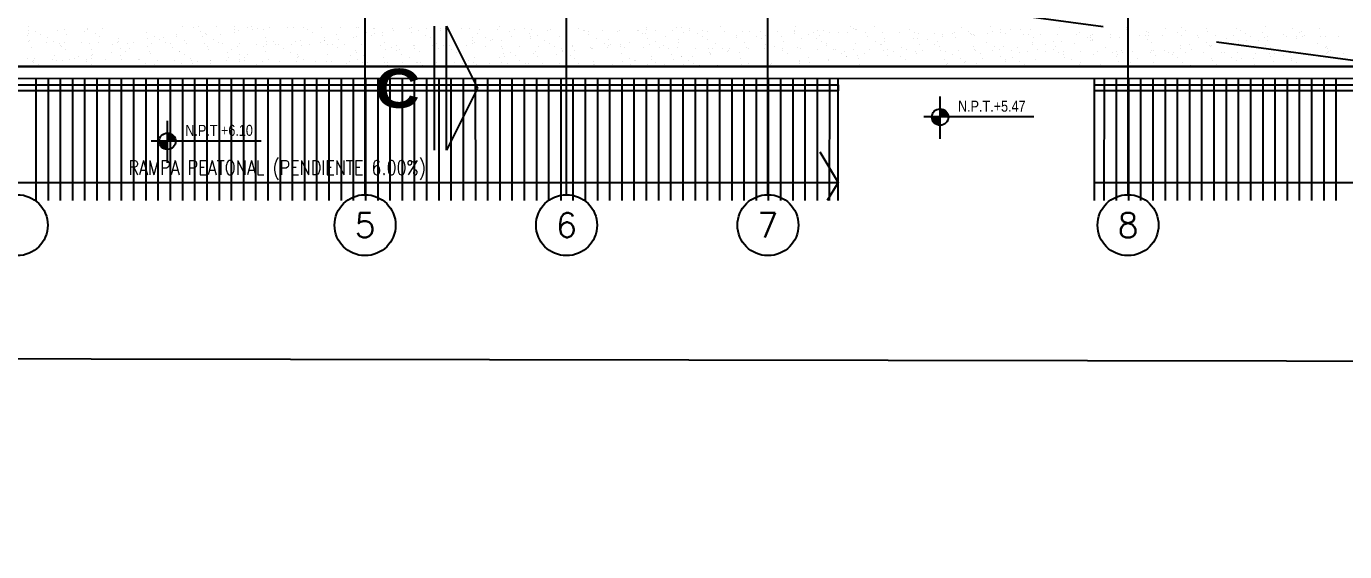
# Model space of a CAD drawing. Header units: millimetres. Extents: x -3 to 53, y -269 to 39.
# Drawn here: x 6 to 16.8, y 16.52 to 20.83 of the extents above; entities that cross this region are included whole.
import ezdxf
from ezdxf.enums import TextEntityAlignment as Align
from ezdxf.xclip import XClip

# ---------------------------------------------------------------- set-up
doc = ezdxf.new("R2010")
doc.units = ezdxf.units.MM
doc.header["$LTSCALE"] = 15
doc.header["$XCLIPFRAME"] = 2
for name, pattern in [('ACAD_ISO07W100', [3, 0, -3]), ('CENTER', [2, 1.25, -0.25, 0.25, -0.25]), ('HIDDEN2', [0.1875, 0.125, -0.0625]), ('PHANTOM', [63.5, 31.75, -6.35, 6.35, -6.35, 6.35, -6.35]), ('PHANTOM2', [1.25, 0.625, -0.125, 0.125, -0.125, 0.125, -0.125])]:
    doc.linetypes.add(name, pattern=pattern)
doc.layers.get('0').update_dxf_attribs({"color": 250})
for name, color, linetype in [('A-CORTE', 250, 'CENTER'), ('A-EJES', 251, 'PHANTOM'), ('A-MURO BAJO', 251, 'Continuous'), ('A-NIVELES-NPT', 252, 'Continuous'), ('A-PROYECCIONES', 250, 'HIDDEN2'), ('A_50_TextoAmbiente', 252, 'Continuous'), ('DLP_VERDE', 250, 'Continuous'), ('L13 Texto Grande', 150, 'Continuous')]:
    doc.layers.add(name, color=color, linetype=linetype)
doc.layers.add('A-MUROS', color=252, linetype='Continuous', lineweight=30)
doc.styles.add('R160-75', font='', dxfattribs={"height": 0.6})
doc.styles.add('R80', font='ARIALN.TTF', dxfattribs={"height": 2.03})
doc.styles.add('ROMANS', font='romans.shx', dxfattribs={"width": 0.8})
doc.styles.get('R160-75').set_extended_font_data('Arial Black', bold=True)

# ---------------------------------------------------------------- blocks, each defined once
blk = doc.blocks.new('A$C9f73720c')
for p, q in [((58.569, 95.83, 0), (61.153, 104.294, 0)), ((55.372, 85.357, 0), (57.956, 93.821, 0))]:
    blk.add_line(p, q)
at = {"linetype": 'Continuous'}
for p, q in [((58.333, 97.969, 0), (59.959, 97.473, 0)), ((58.304, 97.873, 0), (59.93, 97.377, 0)), ((58.275, 97.778, 0), (59.901, 97.281, 0)), ((58.245, 97.682, 0), (59.871, 97.186, 0)), ((58.216, 97.586, 0), (59.842, 97.09, 0)), ((58.187, 97.491, 0), (59.813, 96.994, 0)), ((58.158, 97.395, 0), (59.784, 96.899, 0)), ((58.099, 97.204, 0), (59.725, 96.707, 0)), ((58.129, 97.299, 0), (59.755, 96.803, 0)), ((58.07, 97.108, 0), (59.696, 96.612, 0)), ((58.041, 97.012, 0), (59.667, 96.516, 0)), ((58.012, 96.917, 0), (59.638, 96.42, 0)), ((57.983, 96.821, 0), (59.609, 96.325, 0)), ((57.953, 96.726, 0), (59.579, 96.229, 0)), ((57.924, 96.63, 0), (59.55, 96.134, 0)), ((57.866, 96.439, 0), (59.492, 95.942, 0)), ((57.895, 96.534, 0), (59.521, 96.038, 0)), ((57.837, 96.343, 0), (59.463, 95.847, 0)), ((57.808, 96.247, 0), (59.433, 95.751, 0)), ((57.778, 96.152, 0), (59.404, 95.655, 0)), ((57.121, 94, 0), (58.747, 93.503, 0)), ((57.092, 93.904, 0), (58.718, 93.408, 0)), ((57.063, 93.808, 0), (58.689, 93.312, 0)), ((57.034, 93.713, 0), (58.66, 93.216, 0)), ((57.005, 93.617, 0), (58.631, 93.121, 0)), ((56.946, 93.426, 0), (58.572, 92.929, 0)), ((56.975, 93.521, 0), (58.601, 93.025, 0)), ((56.917, 93.33, 0), (58.543, 92.834, 0)), ((56.888, 93.235, 0), (58.514, 92.738, 0)), ((56.859, 93.139, 0), (58.485, 92.643, 0)), ((56.829, 93.043, 0), (58.455, 92.547, 0)), ((56.8, 92.948, 0), (58.426, 92.451, 0)), ((56.771, 92.852, 0), (58.397, 92.356, 0)), ((56.713, 92.661, 0), (58.339, 92.164, 0)), ((56.742, 92.756, 0), (58.368, 92.26, 0)), ((56.683, 92.565, 0), (58.309, 92.069, 0)), ((56.654, 92.469, 0), (58.28, 91.973, 0)), ((56.625, 92.374, 0), (58.251, 91.877, 0)), ((56.596, 92.278, 0), (58.222, 91.782, 0)), ((56.567, 92.182, 0), (58.193, 91.686, 0)), ((56.537, 92.087, 0), (58.163, 91.59, 0)), ((56.508, 91.991, 0), (58.134, 91.495, 0)), ((56.45, 91.8, 0), (58.076, 91.304, 0)), ((56.479, 91.896, 0), (58.105, 91.399, 0)), ((56.421, 91.704, 0), (58.047, 91.208, 0)), ((56.391, 91.609, 0), (58.017, 91.112, 0)), ((56.362, 91.513, 0), (57.988, 91.017, 0)), ((56.333, 91.417, 0), (57.959, 90.921, 0)), ((56.304, 91.322, 0), (57.93, 90.825, 0)), ((56.275, 91.226, 0), (57.901, 90.73, 0)), ((56.245, 91.13, 0), (57.871, 90.634, 0)), ((56.187, 90.939, 0), (57.813, 90.443, 0)), ((56.216, 91.035, 0), (57.842, 90.538, 0)), ((56.158, 90.843, 0), (57.784, 90.347, 0)), ((56.129, 90.748, 0), (57.755, 90.251, 0)), ((56.099, 90.652, 0), (57.725, 90.156, 0)), ((56.07, 90.557, 0), (57.696, 90.06, 0)), ((56.041, 90.461, 0), (57.667, 89.965, 0)), ((56.012, 90.365, 0), (57.638, 89.869, 0)), ((55.983, 90.27, 0), (57.609, 89.773, 0)), ((55.924, 90.078, 0), (57.55, 89.582, 0)), ((55.954, 90.174, 0), (57.579, 89.678, 0)), ((55.895, 89.983, 0), (57.521, 89.486, 0)), ((55.866, 89.887, 0), (57.492, 89.391, 0)), ((55.837, 89.791, 0), (57.463, 89.295, 0)), ((55.808, 89.696, 0), (57.434, 89.199, 0)), ((55.778, 89.6, 0), (57.404, 89.104, 0)), ((55.749, 89.504, 0), (57.375, 89.008, 0)), ((55.691, 89.313, 0), (57.317, 88.817, 0)), ((55.72, 89.409, 0), (57.346, 88.912, 0)), ((55.662, 89.218, 0), (57.288, 88.721, 0)), ((55.632, 89.122, 0), (57.258, 88.626, 0)), ((55.603, 89.026, 0), (57.229, 88.53, 0)), ((55.574, 88.931, 0), (57.2, 88.434, 0)), ((55.545, 88.835, 0), (57.171, 88.339, 0)), ((55.516, 88.739, 0), (57.142, 88.243, 0)), ((55.486, 88.644, 0), (57.112, 88.147, 0)), ((55.428, 88.452, 0), (57.054, 87.956, 0)), ((55.457, 88.548, 0), (57.083, 88.052, 0)), ((55.399, 88.357, 0), (57.025, 87.86, 0)), ((55.37, 88.261, 0), (56.996, 87.765, 0)), ((55.34, 88.165, 0), (56.966, 87.669, 0)), ((55.311, 88.07, 0), (56.937, 87.573, 0)), ((55.282, 87.974, 0), (56.908, 87.478, 0)), ((55.253, 87.879, 0), (56.879, 87.382, 0)), ((55.224, 87.783, 0), (56.85, 87.287, 0))]:
    blk.add_line(p, q, dxfattribs=at)
at = {"extrusion": (-3.59203e-08, 1.08614e-08, 1), "elevation": -0.253}
for points in [[(57.803, 96.063), (60.387, 104.528), (60.435, 104.513), (57.851, 96.049)], [(54.606, 85.59), (57.19, 94.055), (57.238, 94.04), (54.654, 85.576)]]:
    blk.add_lwpolyline(points, close=True, dxfattribs=at)
at = {"layer": 'A-MURO BAJO'}
for p, q in [((60.594, 105.719, 0), (54.075, 84.364, 0)), ((60.339, 104.542, 0), (54.157, 84.29, 0)), ((59.382, 95.581, 0), (57.756, 96.078, 0)), ((58.769, 93.573, 0), (57.143, 94.069, 0))]:
    blk.add_line(p, q, dxfattribs=at)
at = {"layer": 'A-PROYECCIONES'}
for p, q in [((57.916, 84.03, 0), (65.947, 129.074, 0)), ((51.892, 84.341, 0), (70.817, 125.577, 0))]:
    blk.add_line(p, q, dxfattribs=at)
at = {"layer": 'A-PROYECCIONES', "linetype": 'Continuous'}
for p, q in [((57.673, 93.751, 0), (57.956, 93.821, 0)), ((57.956, 93.821, 0), (58.151, 93.605, 0))]:
    blk.add_line(p, q, dxfattribs=at)
at = {"layer": 'DLP_VERDE'}
blk.add_line((54.075, 84.364), (60.585, 105.69), dxfattribs=at)
at = {"layer": 'DLP_VERDE', "linetype": 'Continuous'}
for p, q in [((58.013, 98.093), (58.013, 98.093)), ((58.156, 98.085), (58.156, 98.085)), ((58.189, 98.072), (58.189, 98.072)), ((57.9, 97.961), (57.9, 97.961)), ((57.976, 97.991), (57.976, 97.991)), ((58.06, 97.968), (58.06, 97.968)), ((58.065, 97.959), (58.065, 97.959)), ((58.08, 97.977), (58.08, 97.977)), ((58.099, 97.99), (58.099, 97.99)), ((58.103, 97.974), (58.103, 97.974)), ((58.105, 97.97), (58.105, 97.97)), ((58.116, 97.956), (58.116, 97.956)), ((58.222, 97.959), (58.222, 97.959)), ((57.967, 97.949), (57.967, 97.949)), ((58.011, 97.909), (58.011, 97.909)), ((57.833, 97.746), (57.833, 97.746)), ((57.878, 97.811), (57.878, 97.811)), ((57.887, 97.796), (57.887, 97.796)), ((57.906, 97.76), (57.906, 97.76)), ((57.921, 97.827), (57.921, 97.827)), ((57.924, 97.811), (57.924, 97.811)), ((57.928, 97.757), (57.928, 97.757)), ((58.047, 97.741), (58.047, 97.741)), ((58.07, 97.812), (58.07, 97.812)), ((58.087, 97.82), (58.087, 97.82)), ((57.86, 97.661), (57.86, 97.661)), ((57.883, 97.682), (57.883, 97.682)), ((58.02, 97.668), (58.02, 97.668)), ((58.027, 97.674), (58.027, 97.674)), ((58.065, 97.67), (58.065, 97.67)), ((58.08, 97.663), (58.08, 97.663)), ((58.114, 97.694), (58.114, 97.694)), ((58.151, 97.728), (58.151, 97.728)), ((57.754, 97.54), (57.754, 97.54)), ((57.838, 97.538), (57.838, 97.538)), ((57.873, 97.524), (57.873, 97.524)), ((57.936, 97.531), (57.936, 97.531)), ((57.986, 97.545), (57.986, 97.545)), ((58.026, 97.614), (58.026, 97.614)), ((58.047, 97.519), (58.047, 97.519)), ((57.794, 97.508), (57.794, 97.508)), ((57.838, 97.51), (57.838, 97.51)), ((57.848, 97.451), (57.848, 97.451)), ((57.902, 97.5), (57.902, 97.5)), ((57.977, 97.511), (57.977, 97.511)), ((57.999, 97.508), (57.999, 97.508)), ((57.699, 97.307), (57.699, 97.307)), ((57.724, 97.337), (57.724, 97.337)), ((57.758, 97.368), (57.758, 97.368)), ((57.794, 97.4), (57.794, 97.4)), ((57.82, 97.36), (57.82, 97.36)), ((57.941, 97.401), (57.941, 97.401)), ((57.98, 97.367), (57.98, 97.367)), ((58.025, 97.369), (58.025, 97.369)), ((57.754, 97.271), (57.754, 97.271)), ((57.754, 97.208), (57.754, 97.208)), ((57.798, 97.21), (57.798, 97.21)), ((57.803, 97.293), (57.803, 97.293)), ((57.825, 97.29), (57.825, 97.29)), ((57.897, 97.263), (57.897, 97.263)), ((57.917, 97.204), (57.917, 97.204)), ((57.944, 97.275), (57.944, 97.275)), ((57.951, 97.236), (57.951, 97.236)), ((57.708, 97.127), (57.708, 97.127)), ((57.856, 97.134), (57.856, 97.134)), ((57.863, 97.155), (57.863, 97.155)), ((57.629, 97.076), (57.629, 97.076)), ((57.651, 97.073), (57.651, 97.073)), ((57.665, 96.989), (57.665, 96.989)), ((57.685, 96.992), (57.685, 96.992)), ((57.739, 97.041), (57.739, 97.041)), ((57.77, 97.058), (57.77, 97.058)), ((57.773, 97.072), (57.773, 97.072)), ((57.78, 97.06), (57.78, 97.06)), ((57.811, 96.99), (57.811, 96.99)), ((57.874, 97.044), (57.874, 97.044)), ((57.896, 97.041), (57.896, 97.041)), ((57.94, 97.067), (57.94, 97.067)), ((57.561, 96.878), (57.561, 96.878)), ((57.595, 96.909), (57.595, 96.909)), ((57.714, 96.908), (57.714, 96.908)), ((57.758, 96.91), (57.758, 96.91)), ((57.596, 96.84), (57.596, 96.84)), ((57.624, 96.861), (57.624, 96.861)), ((57.7, 96.827), (57.7, 96.827)), ((57.722, 96.824), (57.722, 96.824)), ((57.768, 96.852), (57.768, 96.852)), ((57.788, 96.777), (57.788, 96.777)), ((57.841, 96.808), (57.841, 96.808)), ((57.878, 96.859), (57.878, 96.859)), ((57.532, 96.75), (57.532, 96.75)), ((57.579, 96.716), (57.579, 96.716)), ((57.7, 96.696), (57.7, 96.696)), ((57.727, 96.723), (57.727, 96.723)), ((57.74, 96.759), (57.74, 96.759)), ((57.754, 96.745), (57.754, 96.745)), ((57.514, 96.6), (57.514, 96.6)), ((57.526, 96.609), (57.526, 96.609)), ((57.535, 96.579), (57.535, 96.579)), ((57.548, 96.607), (57.548, 96.607)), ((57.576, 96.582), (57.576, 96.582)), ((57.61, 96.614), (57.61, 96.614)), ((57.667, 96.591), (57.667, 96.591)), ((57.674, 96.607), (57.674, 96.607)), ((57.682, 96.579), (57.682, 96.579)), ((57.718, 96.609), (57.718, 96.609)), ((57.771, 96.577), (57.771, 96.577)), ((57.793, 96.574), (57.793, 96.574)), ((57.432, 96.451), (57.432, 96.451)), ((57.447, 96.448), (57.447, 96.448)), ((57.492, 96.45), (57.492, 96.45)), ((57.495, 96.45), (57.495, 96.45)), ((57.522, 96.533), (57.522, 96.533)), ((57.638, 96.442), (57.638, 96.442)), ((57.701, 96.459), (57.701, 96.459)), ((57.492, 96.374), (57.492, 96.374)), ((57.596, 96.36), (57.596, 96.36)), ((57.618, 96.357), (57.618, 96.357)), ((57.715, 96.4), (57.715, 96.4)), ((57.449, 96.306), (57.449, 96.306)), ((57.474, 96.3), (57.474, 96.3)), ((57.537, 96.237), (57.537, 96.237)), ((57.591, 96.286), (57.591, 96.286)), ((57.597, 96.313), (57.597, 96.313)), ((57.625, 96.318), (57.625, 96.318)), ((57.634, 96.307), (57.634, 96.307)), ((57.678, 96.309), (57.678, 96.309)), ((57.406, 96.168), (57.406, 96.168)), ((57.407, 96.148), (57.407, 96.148)), ((57.413, 96.123), (57.413, 96.123)), ((57.422, 96.143), (57.422, 96.143)), ((57.444, 96.14), (57.444, 96.14)), ((57.447, 96.155), (57.447, 96.155)), ((57.452, 96.15), (57.452, 96.15)), ((57.552, 96.169), (57.552, 96.169)), ((57.563, 96.124), (57.563, 96.124)), ((57.661, 96.159), (57.661, 96.159)), ((57.359, 96.074), (57.359, 96.074)), ((57.365, 96.039), (57.365, 96.039)), ((57.509, 96.031), (57.509, 96.031)), ((57.594, 96.007), (57.594, 96.007)), ((57.27, 95.923), (57.27, 95.923)), ((57.389, 95.907), (57.389, 95.907)), ((57.434, 96), (57.434, 96)), ((57.468, 95.902), (57.468, 95.902)), ((57.552, 95.941), (57.552, 95.941)), ((57.606, 95.991), (57.606, 95.991)), ((57.32, 95.895), (57.32, 95.895)), ((57.367, 95.847), (57.367, 95.847)), ((57.412, 95.849), (57.412, 95.849)), ((57.428, 95.828), (57.428, 95.828)), ((57.462, 95.859), (57.462, 95.859)), ((57.493, 95.893), (57.493, 95.893)), ((57.515, 95.89), (57.515, 95.89)), ((57.215, 95.69), (57.215, 95.69)), ((57.276, 95.757), (57.276, 95.757)), ((57.284, 95.696), (57.284, 95.696)), ((57.374, 95.778), (57.374, 95.778)), ((57.394, 95.699), (57.394, 95.699)), ((57.422, 95.758), (57.422, 95.758)), ((57.196, 95.615), (57.196, 95.615)), ((57.236, 95.628), (57.236, 95.628)), ((57.25, 95.664), (57.25, 95.664)), ((57.319, 95.676), (57.319, 95.676)), ((57.341, 95.673), (57.341, 95.673)), ((57.379, 95.62), (57.379, 95.62)), ((57.46, 95.658), (57.46, 95.658)), ((57.168, 95.54), (57.168, 95.54)), ((57.19, 95.484), (57.19, 95.484)), ((57.327, 95.547), (57.327, 95.547)), ((57.338, 95.491), (57.338, 95.491)), ((57.372, 95.549), (57.372, 95.549)), ((57.389, 95.483), (57.389, 95.483)), ((57.443, 95.532), (57.443, 95.532)), ((57.477, 95.563), (57.477, 95.563)), ((57.101, 95.388), (57.101, 95.388)), ((57.145, 95.459), (57.145, 95.459)), ((57.145, 95.39), (57.145, 95.39)), ((57.167, 95.456), (57.167, 95.456)), ((57.265, 95.369), (57.265, 95.369)), ((57.286, 95.44), (57.286, 95.44)), ((57.3, 95.4), (57.3, 95.4)), ((57.354, 95.399), (57.354, 95.399)), ((57.39, 95.427), (57.39, 95.427)), ((57.412, 95.424), (57.412, 95.424)), ((57.147, 95.346), (57.147, 95.346)), ((57.211, 95.319), (57.211, 95.319)), ((57.293, 95.347), (57.293, 95.347)), ((57.033, 95.156), (57.033, 95.156)), ((57.087, 95.206), (57.087, 95.206)), ((57.106, 95.217), (57.106, 95.217)), ((57.112, 95.223), (57.112, 95.223)), ((57.122, 95.237), (57.122, 95.237)), ((57.128, 95.24), (57.128, 95.24)), ((57.216, 95.21), (57.216, 95.21)), ((57.238, 95.207), (57.238, 95.207)), ((57.25, 95.209), (57.25, 95.209)), ((57.287, 95.247), (57.287, 95.247)), ((57.332, 95.248), (57.332, 95.248)), ((57.357, 95.191), (57.357, 95.191)), ((57.061, 95.087), (57.061, 95.087)), ((57.061, 95.073), (57.061, 95.073)), ((57.105, 95.089), (57.105, 95.089)), ((57.209, 95.08), (57.209, 95.08)), ((57.28, 95.073), (57.28, 95.073)), ((57.314, 95.098), (57.314, 95.098)), ((57.315, 95.104), (57.315, 95.104)), ((57.017, 94.935), (57.017, 94.935)), ((57.042, 94.992), (57.042, 94.992)), ((57.064, 94.989), (57.064, 94.989)), ((57.088, 94.939), (57.088, 94.939)), ((57.137, 94.941), (57.137, 94.941)), ((57.163, 94.936), (57.163, 94.936)), ((57.183, 94.974), (57.183, 94.974)), ((57.226, 95.024), (57.226, 95.024)), ((57.247, 94.946), (57.247, 94.946)), ((57.287, 94.96), (57.287, 94.96)), ((57.292, 94.948), (57.292, 94.948)), ((57.309, 94.957), (57.309, 94.957)), ((57.048, 94.861), (57.048, 94.861)), ((57.102, 94.91), (57.102, 94.91)), ((56.924, 94.747), (56.924, 94.747)), ((56.959, 94.778), (56.959, 94.778)), ((56.977, 94.807), (56.977, 94.807)), ((57.008, 94.757), (57.008, 94.757)), ((57.021, 94.787), (57.021, 94.787)), ((57.065, 94.789), (57.065, 94.789)), ((57.112, 94.743), (57.112, 94.743)), ((57.12, 94.798), (57.12, 94.798)), ((57.134, 94.74), (57.134, 94.74)), ((56.931, 94.662), (56.931, 94.662)), ((57.048, 94.639), (57.048, 94.639)), ((57.079, 94.67), (57.079, 94.67)), ((57.117, 94.614), (57.117, 94.614)), ((57.152, 94.646), (57.152, 94.646)), ((57.207, 94.646), (57.207, 94.646)), ((56.888, 94.525), (56.888, 94.525)), ((56.938, 94.526), (56.938, 94.526)), ((56.96, 94.523), (56.96, 94.523)), ((57.034, 94.525), (57.034, 94.525)), ((57.063, 94.565), (57.063, 94.565)), ((57.079, 94.507), (57.079, 94.507)), ((56.821, 94.48), (56.821, 94.48)), ((56.847, 94.396), (56.847, 94.396)), ((56.886, 94.402), (56.886, 94.402)), ((56.939, 94.451), (56.939, 94.451)), ((56.974, 94.483), (56.974, 94.483)), ((56.981, 94.487), (56.981, 94.487)), ((56.99, 94.388), (56.99, 94.388)), ((57.025, 94.489), (57.025, 94.489)), ((56.761, 94.288), (56.761, 94.288)), ((56.786, 94.306), (56.786, 94.306)), ((56.796, 94.32), (56.796, 94.32)), ((56.799, 94.329), (56.799, 94.329)), ((56.905, 94.29), (56.905, 94.29)), ((57.008, 94.338), (57.008, 94.338)), ((56.781, 94.179), (56.781, 94.179)), ((56.802, 94.252), (56.802, 94.252)), ((56.941, 94.186), (56.941, 94.186)), ((56.95, 94.259), (56.95, 94.259)), ((56.985, 94.188), (56.985, 94.188)), ((56.989, 94.187), (56.989, 94.187)), ((57.009, 94.276), (57.009, 94.276)), ((57.031, 94.273), (57.031, 94.273)), ((57.078, 94.269), (57.078, 94.269)), ((56.731, 94.073), (56.731, 94.073)), ((56.758, 94.114), (56.758, 94.114)), ((56.901, 94.106), (56.901, 94.106)), ((56.904, 94.115), (56.904, 94.115)), ((56.954, 94.155), (56.954, 94.155)), ((57.053, 94.122), (57.053, 94.122)), ((56.714, 94.027), (56.714, 94.027)), ((56.717, 93.985), (56.717, 93.985)), ((56.759, 94.029), (56.759, 94.029)), ((56.776, 93.992), (56.776, 93.992)), ((56.811, 94.024), (56.811, 94.024)), ((56.835, 94.059), (56.835, 94.059)), ((56.857, 94.056), (56.857, 94.056)), ((56.861, 93.977), (56.861, 93.977)), ((56.968, 94.038), (56.968, 94.038)), ((56.976, 94.04), (56.976, 94.04)), ((57.007, 93.977), (57.007, 93.977)), ((56.633, 93.861), (56.633, 93.861)), ((56.723, 93.943), (56.723, 93.943)), ((56.741, 93.879), (56.741, 93.879)), ((56.82, 93.848), (56.82, 93.848)), ((56.901, 93.886), (56.901, 93.886)), ((56.945, 93.888), (56.945, 93.888)), ((56.969, 93.86), (56.969, 93.86)), ((56.661, 93.842), (56.661, 93.842)), ((56.672, 93.841), (56.672, 93.841)), ((56.683, 93.839), (56.683, 93.839)), ((56.802, 93.823), (56.802, 93.823)), ((56.906, 93.81), (56.906, 93.81)), ((56.916, 93.81), (56.916, 93.81)), ((56.928, 93.807), (56.928, 93.807)), ((56.964, 93.84), (56.964, 93.84)), ((56.629, 93.703), (56.629, 93.703)), ((56.674, 93.727), (56.674, 93.727)), ((56.719, 93.729), (56.719, 93.729)), ((56.738, 93.647), (56.738, 93.647)), ((56.775, 93.704), (56.775, 93.704)), ((56.791, 93.696), (56.791, 93.696)), ((56.826, 93.728), (56.826, 93.728)), ((56.923, 93.711), (56.923, 93.711)), ((56.928, 93.738), (56.928, 93.738)), ((56.588, 93.574), (56.588, 93.574)), ((56.613, 93.533), (56.613, 93.533)), ((56.628, 93.606), (56.628, 93.606)), ((56.648, 93.565), (56.648, 93.565)), ((56.701, 93.578), (56.701, 93.578)), ((56.731, 93.566), (56.731, 93.566)), ((56.732, 93.592), (56.732, 93.592)), ((56.754, 93.589), (56.754, 93.589)), ((56.861, 93.585), (56.861, 93.585)), ((56.873, 93.574), (56.873, 93.574)), ((56.878, 93.567), (56.878, 93.567)), ((56.543, 93.43), (56.543, 93.43)), ((56.56, 93.484), (56.56, 93.484)), ((56.634, 93.426), (56.634, 93.426)), ((56.679, 93.428), (56.679, 93.428)), ((56.691, 93.437), (56.691, 93.437)), ((56.834, 93.429), (56.834, 93.429)), ((56.841, 93.432), (56.841, 93.432)), ((56.557, 93.375), (56.557, 93.375)), ((56.58, 93.372), (56.58, 93.372)), ((56.699, 93.357), (56.699, 93.357)), ((56.753, 93.351), (56.753, 93.351)), ((56.803, 93.343), (56.803, 93.343)), ((56.806, 93.401), (56.806, 93.401)), ((56.452, 93.269), (56.452, 93.269)), ((56.499, 93.292), (56.499, 93.292)), ((56.628, 93.238), (56.628, 93.238)), ((56.645, 93.293), (56.645, 93.293)), ((56.661, 93.278), (56.661, 93.278)), ((56.663, 93.269), (56.663, 93.269)), ((56.794, 93.3), (56.794, 93.3)), ((56.435, 93.119), (56.435, 93.119)), ((56.458, 93.163), (56.458, 93.163)), ((56.485, 93.106), (56.485, 93.106)), ((56.524, 93.139), (56.524, 93.139)), ((56.575, 93.188), (56.575, 93.188)), ((56.594, 93.126), (56.594, 93.126)), ((56.602, 93.155), (56.602, 93.155)), ((56.628, 93.126), (56.628, 93.126)), ((56.639, 93.128), (56.639, 93.128)), ((56.65, 93.123), (56.65, 93.123)), ((56.748, 93.156), (56.748, 93.156)), ((56.397, 93.025), (56.397, 93.025)), ((56.413, 93.019), (56.413, 93.019)), ((56.45, 93.075), (56.45, 93.075)), ((56.561, 93.026), (56.561, 93.026)), ((56.705, 93.018), (56.705, 93.018)), ((56.35, 92.922), (56.35, 92.922)), ((56.368, 92.967), (56.368, 92.967)), ((56.37, 92.882), (56.37, 92.882)), ((56.412, 92.969), (56.412, 92.969)), ((56.454, 92.908), (56.454, 92.908)), ((56.476, 92.906), (56.476, 92.906)), ((56.516, 92.882), (56.516, 92.882)), ((56.59, 92.893), (56.59, 92.893)), ((56.595, 92.89), (56.595, 92.89)), ((56.621, 92.978), (56.621, 92.978)), ((56.643, 92.942), (56.643, 92.942)), ((56.664, 92.889), (56.664, 92.889)), ((56.678, 92.973), (56.678, 92.973)), ((56.395, 92.818), (56.395, 92.818)), ((56.465, 92.779), (56.465, 92.779)), ((56.5, 92.81), (56.5, 92.81)), ((56.554, 92.825), (56.554, 92.825)), ((56.599, 92.827), (56.599, 92.827)), ((56.28, 92.691), (56.28, 92.691)), ((56.302, 92.688), (56.302, 92.688)), ((56.328, 92.666), (56.328, 92.666)), ((56.329, 92.753), (56.329, 92.753)), ((56.372, 92.668), (56.372, 92.668)), ((56.412, 92.73), (56.412, 92.73)), ((56.421, 92.673), (56.421, 92.673)), ((56.472, 92.744), (56.472, 92.744)), ((56.525, 92.659), (56.525, 92.659)), ((56.581, 92.677), (56.581, 92.677)), ((56.619, 92.745), (56.619, 92.745)), ((56.283, 92.609), (56.283, 92.609)), ((56.288, 92.616), (56.288, 92.616)), ((56.322, 92.647), (56.322, 92.647)), ((56.432, 92.616), (56.432, 92.616)), ((56.547, 92.656), (56.547, 92.656)), ((56.575, 92.607), (56.575, 92.607)), ((56.24, 92.471), (56.24, 92.471)), ((56.247, 92.456), (56.247, 92.456)), ((56.355, 92.518), (56.355, 92.518)), ((56.386, 92.471), (56.386, 92.471)), ((56.481, 92.483), (56.481, 92.483)), ((56.514, 92.525), (56.514, 92.525)), ((56.515, 92.515), (56.515, 92.515)), ((56.535, 92.478), (56.535, 92.478)), ((56.559, 92.527), (56.559, 92.527)), ((56.199, 92.342), (56.199, 92.342)), ((56.288, 92.366), (56.288, 92.366)), ((56.332, 92.368), (56.332, 92.368)), ((56.337, 92.352), (56.337, 92.352)), ((56.351, 92.442), (56.351, 92.442)), ((56.373, 92.439), (56.373, 92.439)), ((56.427, 92.434), (56.427, 92.434)), ((56.489, 92.334), (56.489, 92.334)), ((56.492, 92.423), (56.492, 92.423)), ((56.249, 92.271), (56.249, 92.271)), ((56.303, 92.32), (56.303, 92.32)), ((56.343, 92.334), (56.343, 92.334)), ((56.125, 92.157), (56.125, 92.157)), ((56.154, 92.198), (56.154, 92.198)), ((56.159, 92.188), (56.159, 92.188)), ((56.177, 92.225), (56.177, 92.225)), ((56.199, 92.222), (56.199, 92.222)), ((56.302, 92.205), (56.302, 92.205)), ((56.315, 92.218), (56.315, 92.218)), ((56.318, 92.206), (56.318, 92.206)), ((56.422, 92.192), (56.422, 92.192)), ((56.442, 92.138), (56.442, 92.138)), ((56.444, 92.189), (56.444, 92.189)), ((56.446, 92.197), (56.446, 92.197)), ((56.475, 92.225), (56.475, 92.225)), ((56.088, 92.059), (56.088, 92.059)), ((56.111, 92.06), (56.111, 92.06)), ((56.248, 92.066), (56.248, 92.066)), ((56.257, 92.061), (56.257, 92.061)), ((56.292, 92.067), (56.292, 92.067)), ((56.318, 92.024), (56.318, 92.024)), ((56.352, 92.056), (56.352, 92.056)), ((56.405, 92.068), (56.405, 92.068)), ((56.066, 91.908), (56.066, 91.908)), ((56.07, 91.931), (56.07, 91.931)), ((56.144, 91.989), (56.144, 91.989)), ((56.213, 91.923), (56.213, 91.923)), ((56.248, 91.975), (56.248, 91.975)), ((56.264, 91.975), (56.264, 91.975)), ((56.27, 91.972), (56.27, 91.972)), ((56.275, 91.917), (56.275, 91.917)), ((56.36, 91.924), (56.36, 91.924)), ((56.389, 91.957), (56.389, 91.957)), ((56.086, 91.812), (56.086, 91.812)), ((56.14, 91.861), (56.14, 91.861)), ((56.174, 91.893), (56.174, 91.893)), ((55.996, 91.73), (55.996, 91.73)), ((56.024, 91.787), (56.024, 91.787)), ((56.048, 91.758), (56.048, 91.758)), ((56.073, 91.758), (56.073, 91.758)), ((56.095, 91.755), (56.095, 91.755)), ((56.173, 91.794), (56.173, 91.794)), ((56.208, 91.765), (56.208, 91.765)), ((56.214, 91.739), (56.214, 91.739)), ((56.252, 91.767), (56.252, 91.767)), ((56.316, 91.786), (56.316, 91.786)), ((56.318, 91.726), (56.318, 91.726)), ((55.981, 91.649), (55.981, 91.649)), ((55.982, 91.606), (55.982, 91.606)), ((56.026, 91.608), (56.026, 91.608)), ((56.127, 91.65), (56.127, 91.65)), ((56.189, 91.597), (56.189, 91.597)), ((56.235, 91.617), (56.235, 91.617)), ((56.276, 91.657), (56.276, 91.657)), ((56.279, 91.679), (56.279, 91.679)), ((55.921, 91.538), (55.921, 91.538)), ((55.94, 91.52), (55.94, 91.52)), ((56.04, 91.522), (56.04, 91.522)), ((56.084, 91.512), (56.084, 91.512)), ((56.101, 91.516), (56.101, 91.516)), ((56.144, 91.509), (56.144, 91.509)), ((56.155, 91.565), (56.155, 91.565)), ((56.166, 91.506), (56.166, 91.506)), ((56.23, 91.513), (56.23, 91.513)), ((55.895, 91.376), (55.895, 91.376)), ((55.977, 91.402), (55.977, 91.402)), ((56.008, 91.458), (56.008, 91.458)), ((56.011, 91.434), (56.011, 91.434)), ((56.043, 91.383), (56.043, 91.383)), ((56.168, 91.465), (56.168, 91.465)), ((56.187, 91.375), (56.187, 91.375)), ((56.212, 91.467), (56.212, 91.467)), ((55.866, 91.305), (55.866, 91.305)), ((55.923, 91.353), (55.923, 91.353)), ((55.942, 91.306), (55.942, 91.306)), ((55.97, 91.291), (55.97, 91.291)), ((55.986, 91.307), (55.986, 91.307)), ((55.992, 91.288), (55.992, 91.288)), ((56.111, 91.273), (56.111, 91.273)), ((56.17, 91.27), (56.17, 91.27)), ((56.195, 91.317), (56.195, 91.317)), ((55.851, 91.238), (55.851, 91.238)), ((55.968, 91.157), (55.968, 91.157)), ((55.998, 91.239), (55.998, 91.239)), ((56.116, 91.22), (56.116, 91.22)), ((56.128, 91.164), (56.128, 91.164)), ((56.146, 91.246), (56.146, 91.246)), ((55.796, 91.074), (55.796, 91.074)), ((55.811, 91.11), (55.811, 91.11)), ((55.818, 91.071), (55.818, 91.071)), ((55.937, 91.056), (55.937, 91.056)), ((55.938, 91.057), (55.938, 91.057)), ((55.954, 91.101), (55.954, 91.101)), ((55.992, 91.107), (55.992, 91.107)), ((56.026, 91.138), (56.026, 91.138)), ((56.041, 91.042), (56.041, 91.042)), ((56.063, 91.039), (56.063, 91.039)), ((56.101, 91.102), (56.101, 91.102)), ((55.765, 90.965), (55.765, 90.965)), ((55.814, 90.944), (55.814, 90.944)), ((55.848, 90.975), (55.848, 90.975)), ((55.902, 91.005), (55.902, 91.005)), ((55.914, 90.972), (55.914, 90.972)), ((55.946, 91.007), (55.946, 91.007)), ((56.057, 90.964), (56.057, 90.964)), ((55.719, 90.848), (55.719, 90.848)), ((55.722, 90.828), (55.722, 90.828)), ((55.76, 90.894), (55.76, 90.894)), ((55.763, 90.838), (55.763, 90.838)), ((55.867, 90.825), (55.867, 90.825)), ((55.868, 90.828), (55.868, 90.828)), ((55.928, 90.857), (55.928, 90.857)), ((56.017, 90.835), (56.017, 90.835)), ((56.041, 90.842), (56.041, 90.842)), ((55.889, 90.822), (55.889, 90.822)), ((55.953, 90.762), (55.953, 90.762)), ((56.007, 90.811), (56.007, 90.811)), ((56.008, 90.806), (56.008, 90.806)), ((55.681, 90.699), (55.681, 90.699)), ((55.693, 90.607), (55.693, 90.607)), ((55.702, 90.698), (55.702, 90.698)), ((55.825, 90.691), (55.825, 90.691)), ((55.829, 90.648), (55.829, 90.648)), ((55.862, 90.705), (55.862, 90.705)), ((55.863, 90.679), (55.863, 90.679)), ((55.906, 90.707), (55.906, 90.707)), ((55.971, 90.691), (55.971, 90.691)), ((55.635, 90.546), (55.635, 90.546)), ((55.636, 90.555), (55.636, 90.555)), ((55.679, 90.548), (55.679, 90.548)), ((55.685, 90.516), (55.685, 90.516)), ((55.715, 90.605), (55.715, 90.605)), ((55.775, 90.599), (55.775, 90.599)), ((55.784, 90.562), (55.784, 90.562)), ((55.834, 90.589), (55.834, 90.589)), ((55.888, 90.557), (55.888, 90.557)), ((55.928, 90.553), (55.928, 90.553)), ((55.938, 90.575), (55.938, 90.575)), ((55.96, 90.572), (55.96, 90.572)), ((55.592, 90.417), (55.592, 90.417)), ((55.597, 90.435), (55.597, 90.435)), ((55.651, 90.485), (55.651, 90.485)), ((55.662, 90.397), (55.662, 90.397)), ((55.739, 90.418), (55.739, 90.418)), ((55.822, 90.404), (55.822, 90.404)), ((55.866, 90.406), (55.866, 90.406)), ((55.887, 90.425), (55.887, 90.425)), ((55.552, 90.288), (55.552, 90.288)), ((55.66, 90.372), (55.66, 90.372)), ((55.764, 90.358), (55.764, 90.358)), ((55.786, 90.355), (55.786, 90.355)), ((55.79, 90.303), (55.79, 90.303)), ((55.844, 90.352), (55.844, 90.352)), ((55.878, 90.384), (55.878, 90.384)), ((55.595, 90.245), (55.595, 90.245)), ((55.639, 90.247), (55.639, 90.247)), ((55.666, 90.189), (55.666, 90.189)), ((55.695, 90.28), (55.695, 90.28)), ((55.7, 90.221), (55.7, 90.221)), ((55.842, 90.28), (55.842, 90.28)), ((55.848, 90.256), (55.848, 90.256)), ((55.506, 90.144), (55.506, 90.144)), ((55.589, 90.141), (55.589, 90.141)), ((55.611, 90.138), (55.611, 90.138)), ((55.612, 90.14), (55.612, 90.14)), ((55.622, 90.097), (55.622, 90.097)), ((55.655, 90.151), (55.655, 90.151)), ((55.73, 90.122), (55.73, 90.122)), ((55.782, 90.104), (55.782, 90.104)), ((55.798, 90.143), (55.798, 90.143)), ((55.826, 90.106), (55.826, 90.106)), ((55.463, 90.006), (55.463, 90.006)), ((55.488, 90.026), (55.488, 90.026)), ((55.522, 90.057), (55.522, 90.057)), ((55.609, 90.007), (55.609, 90.007)), ((55.757, 90.014), (55.757, 90.014)), ((55.422, 89.877), (55.422, 89.877)), ((55.437, 89.921), (55.437, 89.921)), ((55.555, 89.945), (55.555, 89.945)), ((55.556, 89.905), (55.556, 89.905)), ((55.566, 89.869), (55.566, 89.869)), ((55.599, 89.947), (55.599, 89.947)), ((55.66, 89.891), (55.66, 89.891)), ((55.681, 89.893), (55.681, 89.893)), ((55.682, 89.888), (55.682, 89.888)), ((55.712, 89.87), (55.712, 89.87)), ((55.715, 89.925), (55.715, 89.925)), ((55.537, 89.762), (55.537, 89.762)), ((55.582, 89.797), (55.582, 89.797)), ((55.627, 89.844), (55.627, 89.844)), ((55.355, 89.637), (55.355, 89.637)), ((55.377, 89.733), (55.377, 89.733)), ((55.382, 89.688), (55.382, 89.688)), ((55.449, 89.681), (55.449, 89.681)), ((55.486, 89.674), (55.486, 89.674)), ((55.503, 89.73), (55.503, 89.73)), ((55.508, 89.671), (55.508, 89.671)), ((55.515, 89.644), (55.515, 89.644)), ((55.525, 89.74), (55.525, 89.74)), ((55.56, 89.646), (55.56, 89.646)), ((55.627, 89.656), (55.627, 89.656)), ((55.669, 89.732), (55.669, 89.732)), ((55.325, 89.567), (55.325, 89.567)), ((55.333, 89.595), (55.333, 89.595)), ((55.359, 89.599), (55.359, 89.599)), ((55.48, 89.596), (55.48, 89.596)), ((55.628, 89.603), (55.628, 89.603)), ((55.642, 89.548), (55.642, 89.548)), ((55.293, 89.466), (55.293, 89.466)), ((55.312, 89.457), (55.312, 89.457)), ((55.333, 89.487), (55.333, 89.487)), ((55.334, 89.454), (55.334, 89.454)), ((55.436, 89.458), (55.436, 89.458)), ((55.453, 89.438), (55.453, 89.438)), ((55.518, 89.434), (55.518, 89.434)), ((55.542, 89.496), (55.542, 89.496)), ((55.552, 89.466), (55.552, 89.466)), ((55.557, 89.425), (55.557, 89.425)), ((55.579, 89.422), (55.579, 89.422)), ((55.583, 89.459), (55.583, 89.459)), ((55.247, 89.322), (55.247, 89.322)), ((55.315, 89.337), (55.315, 89.337)), ((55.396, 89.329), (55.396, 89.329)), ((55.464, 89.385), (55.464, 89.385)), ((55.475, 89.344), (55.475, 89.344)), ((55.52, 89.346), (55.52, 89.346)), ((55.539, 89.321), (55.539, 89.321)), ((55.279, 89.221), (55.279, 89.221)), ((55.286, 89.222), (55.286, 89.222)), ((55.34, 89.271), (55.34, 89.271)), ((55.374, 89.303), (55.374, 89.303)), ((55.383, 89.207), (55.383, 89.207)), ((55.405, 89.205), (55.405, 89.205)), ((55.196, 89.14), (55.196, 89.14)), ((55.204, 89.184), (55.204, 89.184)), ((55.249, 89.185), (55.249, 89.185)), ((55.293, 89.187), (55.293, 89.187)), ((55.35, 89.185), (55.35, 89.185)), ((55.498, 89.192), (55.498, 89.192)), ((55.502, 89.196), (55.502, 89.196)), ((55.524, 89.189), (55.524, 89.189)), ((55.163, 89.056), (55.163, 89.056)), ((55.209, 88.99), (55.209, 88.99)), ((55.231, 88.987), (55.231, 88.987)), ((55.275, 89.037), (55.275, 89.037)), ((55.307, 89.047), (55.307, 89.047)), ((55.389, 89.007), (55.389, 89.007)), ((55.435, 89.044), (55.435, 89.044)), ((55.453, 89.048), (55.453, 89.048)), ((55.479, 89.089), (55.479, 89.089)), ((55.48, 89.046), (55.48, 89.046)), ((55.209, 88.884), (55.209, 88.884)), ((55.253, 88.886), (55.253, 88.886)), ((55.266, 88.919), (55.266, 88.919)), ((55.301, 88.926), (55.301, 88.926)), ((55.35, 88.972), (55.35, 88.972)), ((55.355, 88.976), (55.355, 88.976)), ((55.41, 88.91), (55.41, 88.91)), ((55.454, 88.958), (55.454, 88.958)), ((55.476, 88.955), (55.476, 88.955)), ((55.177, 88.813), (55.177, 88.813)), ((55.212, 88.844), (55.212, 88.844)), ((55.221, 88.774), (55.221, 88.774)), ((55.369, 88.781), (55.369, 88.781)), ((55.123, 88.763), (55.123, 88.763)), ((55.176, 88.755), (55.176, 88.755)), ((55.235, 88.736), (55.235, 88.736)), ((55.28, 88.741), (55.28, 88.741)), ((55.302, 88.738), (55.302, 88.738)), ((55.37, 88.68), (55.37, 88.68)), ((55.395, 88.743), (55.395, 88.743)), ((55.169, 88.584), (55.169, 88.584)), ((55.177, 88.637), (55.177, 88.637)), ((55.213, 88.586), (55.213, 88.586)), ((55.316, 88.631), (55.316, 88.631)), ((55.323, 88.637), (55.323, 88.637)), ((55.105, 88.524), (55.105, 88.524)), ((55.127, 88.521), (55.127, 88.521)), ((55.137, 88.508), (55.137, 88.508)), ((55.138, 88.468), (55.138, 88.468)), ((55.192, 88.517), (55.192, 88.517)), ((55.227, 88.548), (55.227, 88.548)), ((55.246, 88.505), (55.246, 88.505)), ((55.28, 88.499), (55.28, 88.499)), ((54.987, 88.427), (54.987, 88.427)), ((55.014, 88.354), (55.014, 88.354)), ((55.049, 88.385), (55.049, 88.385)), ((55.091, 88.364), (55.091, 88.364)), ((55.195, 88.436), (55.195, 88.436)), ((55.239, 88.371), (55.239, 88.371)), ((54.953, 88.304), (54.953, 88.304)), ((54.96, 88.304), (54.96, 88.304)), ((54.969, 88.277), (54.969, 88.277)), ((55.072, 88.288), (55.072, 88.288)), ((55.129, 88.284), (55.129, 88.284)), ((55.173, 88.286), (55.173, 88.286)), ((55.176, 88.274), (55.176, 88.274)), ((55.198, 88.271), (55.198, 88.271)), ((55.242, 88.253), (55.242, 88.253)), ((54.902, 88.125), (54.902, 88.125)), ((54.947, 88.126), (54.947, 88.126)), ((55.048, 88.226), (55.048, 88.226)), ((55.153, 88.172), (55.153, 88.172)), ((55.155, 88.136), (55.155, 88.136)), ((55.194, 88.226), (55.194, 88.226)), ((55.207, 88.221), (55.207, 88.221)), ((54.898, 88.071), (54.898, 88.071)), ((55.002, 88.057), (55.002, 88.057)), ((55.007, 88.097), (55.007, 88.097)), ((55.024, 88.054), (55.024, 88.054)), ((55.029, 88.058), (55.029, 88.058)), ((55.064, 88.089), (55.064, 88.089)), ((55.143, 88.038), (55.143, 88.038)), ((55.151, 88.089), (55.151, 88.089)), ((54.886, 87.926), (54.886, 87.926)), ((54.929, 87.976), (54.929, 87.976)), ((54.962, 87.953), (54.962, 87.953)), ((54.975, 88.009), (54.975, 88.009)), ((55.089, 87.983), (55.089, 87.983)), ((55.11, 87.96), (55.11, 87.96)), ((55.133, 87.985), (55.133, 87.985)), ((54.797, 87.846), (54.797, 87.846)), ((54.828, 87.84), (54.828, 87.84)), ((54.85, 87.837), (54.85, 87.837)), ((54.851, 87.895), (54.851, 87.895)), ((54.862, 87.824), (54.862, 87.824)), ((54.907, 87.826), (54.907, 87.826)), ((54.918, 87.815), (54.918, 87.815)), ((54.969, 87.821), (54.969, 87.821)), ((55.064, 87.816), (55.064, 87.816)), ((55.073, 87.808), (55.073, 87.808)), ((55.095, 87.805), (55.095, 87.805)), ((55.115, 87.835), (55.115, 87.835)), ((55.044, 87.762), (55.044, 87.762)), ((55.079, 87.794), (55.079, 87.794))]:
    blk.add_line(p, q, dxfattribs=at)
at = {"style": 'R80'}
for height, rotation, p in [(0.09, 0.009, (39.554, 141.005, 0)), (0.09, 0.009, (45.798, 139.323, 0)), (0.09, 0.009, (50.463, 135.358, 0)), (0.09, 0.009, (41.978, 129.044, 0)), (0.09, 0.009, (37.841, 128.609, 0)), (0.09, 0.009, (35.483, 116.358, 0)), (0.09, 0.009, (38.561, 113.632, 0)), (0.09, 0.009, (45.129, 84.376, 0)), (0.09, 0.009, (43.911, 83.934, 0)), (0.09, 0.009, (43.149, 83.401, 0)), (0.09, 0.009, (28.007, 80.107, 0)), (0.09, 0.009, (44.375, 79.905, 0)), (0.09, 0.009, (55.151, 79.217, 0)), (0.09, 0.009, (38.261, 76.005)), (0.09, 0.009, (39.004, 75.556)), (0.09, 0.009, (27.514, 75.213, 0)), (0.09, 0.009, (27.514, 75.213, 0)), (0.09, 0.009, (39.852, 75.154)), (0.09, 0.009, (25.36, 70.271, 0)), (0.09, 0.009, (32.165, 69.192, 0)), (0.09, 0.009, (32.165, 69.192, 0)), (0.09, 0.009, (26.995, 68.639, 0)), (0.09, 0.009, (59.85, 67.386, 0)), (0.09, 0.009, (24.839, 65.511, 0)), (0.09, 0.009, (24.839, 65.511, 0)), (0.09, 0.009, (33.501, 60.261, 0)), (0.09, 0.009, (33.501, 60.261, 0)), (0.09, 347.3908, (17.107, 59.273, 0)), (0.09, 0.009, (26.471, 59.203, 0)), (0.09, 0.009, (26.471, 59.203, 0)), (0.09, 0.009, (23.122, 58.769, 0)), (0.09, 0.009, (23.122, 58.769, 0)), (0.09, 0.009, (27.663, 55.396, 0)), (0.09, 0.009, (27.663, 55.396, 0)), (0.09, 0.009, (22.224, 54.982, 0)), (0.09, 0.009, (22.224, 54.982, 0)), (0.09, 0.009, (65.717, 53.58, 0)), (0.09, 0.009, (38.377, 51.717, 0)), (0.09, 0.009, (38.377, 51.717, 0)), (0.09, 0.009, (21.029, 51.377, 0)), (0.09, 0.009, (21.029, 51.377, 0)), (0.09, 0.009, (29.409, 50.888, 0)), (0.09, 0.009, (29.409, 50.888, 0)), (0.09, 0.009, (22.518, 48.081, 0)), (0.09, 0.009, (22.518, 48.081, 0)), (0.09, 0.009, (32.831, 47.948, 0)), (0.09, 0.009, (38.641, 47.924, 0)), (0.09, 1.5576, (45.501, 47.003, 0)), (0.09, 1.5576, (45.501, 47.003, 0)), (0.09, 1.5576, (42.961, 45.878, 0)), (0.09, 0.009, (31.225, 43.435, 0)), (0.09, 0.009, (31.225, 43.435, 0)), (0.09, 0.009, (24.829, 43.306, 0)), (0.09, 0.009, (24.829, 43.306, 0)), (0.09, 0.009, (28.868, 42.609, 0)), (0.09, 0.009, (28.868, 42.609, 0)), (0.09, 0.009, (46.081, 42.405, 0)), (0.09, 0.009, (19.031, 42.056, 0)), (0.09, 0.009, (19.031, 42.056, 0)), (0.09, 0.009, (70.907, 41.033, 0)), (0.09, 0.009, (22.776, 38.741, 0)), (0.09, 0.009, (22.776, 38.741, 0)), (0.09, 0.009, (17.895, 37.462, 0)), (0.09, 0.009, (17.895, 37.462, 0)), (0.09, 0.009, (25.823, 33.214, 0)), (0.09, 0.009, (21.503, 31.275, 0)), (0.14, 0.009, (43.018, 29.878, 0)), (0.09, 0.009, (24.398, 29.266, 0)), (0.09, 0.009, (49.756, 29.029, 0)), (0.09, 0.009, (16.51, 28.412, 0)), (0.09, 0.009, (16.51, 28.412, 0)), (0.09, 0.009, (40.795, 24.893, 0)), (0.09, 0.009, (18.127, 23.637, 0)), (0.09, 0.009, (20.346, 20.329, 0)), (0.09, 0.009, (38.337, 19.463, 0)), (0.09, 0.009, (18.287, 15.983, 0)), (0.09, 0.009, (36.669, 12.598, 0)), (0.09, 337.7998, (24.754, 11.233, 0)), (0.09, 0.009, (33.593, 10.351, 0)), (0.09, 337.7998, (21.611, 10.125, 0)), (0.09, 337.7998, (16.561, 9.6, 0)), (0.09, 337.7998, (29.941, 8.953, 0)), (0.09, 337.7998, (31.64, 7.956, 0)), (0.09, 337.7998, (26.736, 7.797, 0)), (0.09, 337.7998, (32.029, 7.023, 0)), (0.09, 0.009, (23.324, 5.576, 0)), (0.09, 0.009, (16.535, 5.568, 0)), (0.09, 0.009, (34.472, 3.638, 0))]:
    blk.add_attdef('N.P.T.+0.00', text='', height=height, rotation=rotation, dxfattribs=at).set_placement(p, align=Align.MIDDLE_CENTER)
for p in [(49.926, 138.243, 0), (56.69, 136.252, 0), (60.534, 135.524, 0), (42.632, 135.184), (46.252, 126.917), (35.155, 97.855, 0), (31.262, 93.944, 0), (17.939, 86.886, 0), (34.744, 85.615, 0), (35.505, 81.464, 0), (34.653, 76.993, 0), (59.667, 73.251), (40.411, 65.842, 0), (43.561, 65.212, 0), (64.468, 61.386), (43.911, 51.493, 0), (32.974, 51.083, 0), (48.033, 50.074, 0), (69.324, 50.081, 0), (52.96, 39.47, 0), (74.416, 35.747, 0)]:
    blk.add_attdef('N.P.T.+0.00', text='', height=0.211, dxfattribs=at).set_placement(p, align=Align.MIDDLE_CENTER)
at = {"layer": 'A_50_TextoAmbiente', "style": 'ROMANS', "width": 0.8}
blk.add_text('RAMPA PEATONAL (PENDIENTE 6.00%%%)', height=0.12, rotation=73.0245, dxfattribs=at).set_placement((56.2, 88.277, 0))
blk = doc.blocks.new('SIM NIVEL PLANTA')
at = {"linetype": 'Continuous'}
h = blk.add_hatch(dxfattribs=at)
h.set_pattern_fill('_USER', color=256, scale=0.089997, angle=45, style=0, pattern_type=0)
h.set_pattern_definition([(45, (31854.49523, 23864.84028), (-0.06363728001, 0.06363728001), [])])
h.paths.add_polyline_path([(-17.33, 0), (-15.98, 0, 0.409209), (-17.33, 1.33)])
h.paths.add_polyline_path([(-18.68, 0, 0.004279), (-18.68, -0.02, 0.414214), (-17.33, -1.37), (-17.33, 0)])
for p, q in [((-17.33, -3.58), (-17.33, 3.34)), ((-2, 0), (-20, 0))]:
    blk.add_line(p, q)
blk.add_circle((-17.33, -0.02), 1.35, dxfattribs=at)
at = {"style": 'R80'}
blk.add_attdef('N.P.T.+0.00', text='', height=1.8, dxfattribs=at).set_placement((-8.87, 1.77), align=Align.MIDDLE_CENTER)
blk = doc.blocks.new('*U104')
blk.add_line((-3, -5.08), (-3, 5.08))
blk.add_lwpolyline([(-4.02, 5.08), (-4.02, -5.08), (-6.56, 0)], close=True)
at = {"linetype": 'Continuous', "style": 'R160-75'}
blk.add_attdef('A', text='', height=0.3, dxfattribs=at).set_placement((0, 0), align=Align.MIDDLE_CENTER)
blk = doc.blocks.new('Cortes-Elev.')
at = {"layer": 'A-CORTE', "linetype": 'CENTER', "ltscale": 0.5}
ref = blk.add_blockref('*U104', (9.041, 20.323), dxfattribs=dict(at, xscale=0.1, yscale=0.1, zscale=-0.1, rotation=180))
ref.add_attrib('A', 'C', dxfattribs={"layer": '0', "linetype": 'Continuous', "extrusion": (0, 0, -1), "height": 0.32, "rotation": 180, "style": 'R160-75'}).set_placement((-9.041, 20.323), align=Align.MIDDLE)
blk = doc.blocks.new('Ejes_Torre G')
at = {"layer": 'A-EJES', "linetype": 'PHANTOM2', "ltscale": 0.5}
for points in [[(8.775, -2.75), (8.775, -0.3)], [(10.425, -2.75), (10.425, -0.3)], [(12.075, -2.75), (12.075, -0.3)], [(15.025, -2.75), (15.025, -0.3)]]:
    blk.add_lwpolyline(points, dxfattribs=at)
at = {"layer": 'A-EJES', "linetype": 'Continuous'}
for centre in [(5.925, -3), (8.775, -3), (10.425, -3), (12.075, -3), (15.025, -3)]:
    blk.add_circle(centre, 0.25, dxfattribs=at)
at = {"layer": 'A-EJES', "linetype": 'Continuous', "style": 'ROMANS'}
for s, p in [('5', (8.775, -3)), ('6', (10.425, -3)), ('7', (12.075, -3)), ('8', (15.025, -3))]:
    blk.add_text(s, height=0.2, dxfattribs=at).set_placement(p, align=Align.MIDDLE_CENTER)

msp = doc.modelspace()

# ---------------------------------------------------------------- linework, layer by layer
at = {"layer": 'L13 Texto Grande'}
msp.add_lwpolyline([(0, 18.1157), (42.4393, 18.0429)], dxfattribs=at)

# ---------------------------------------------------------------- block references
at = {"linetype": 'ACAD_ISO07W100', "ltscale": 5}
ref = msp.add_blockref('A$C9f73720c', (-94.0043, 47.5864), dxfattribs=dict(at, rotation=286.9770955472961))
XClip(ref).set_block_clipping_path([(53.9739667831, 80.2683385944), (69.3730303047, 130.7085147865), (51.0595701083, 136.2994971771), (35.6605065867, 85.8593209849)])

# ---------------------------------------------------------------- next in the draw order: block references
at = {"layer": 'A-CORTE'}
msp.add_blockref('Cortes-Elev.', (0, 0), dxfattribs=at)
at = {"layer": 'A-MUROS'}
msp.add_blockref('Ejes_Torre G', (0, 22.2), dxfattribs=at)
at = {"layer": 'A-NIVELES-NPT', "xscale": 0.05, "yscale": 0.05, "zscale": 0.05}
for p, values in [((14.3523, 20.0874), {'N.P.T.+0.00': 'N.P.T.+5.47'}), ((8.0225, 19.8891), {'N.P.T.+0.00': 'N.P.T.+6.10'})]:
    msp.add_blockref('SIM NIVEL PLANTA', p, dxfattribs=at).add_auto_attribs(values)

doc.saveas('drawing.dxf')
